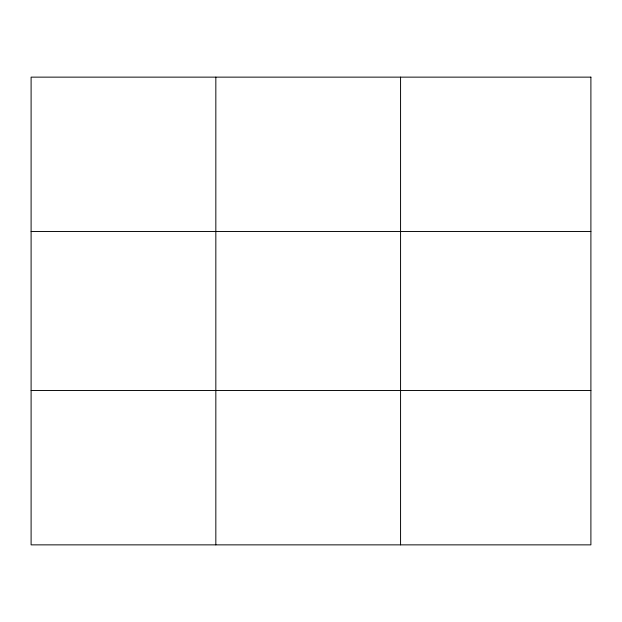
<?xml version="1.0" encoding="UTF-8"?>
<svg xmlns="http://www.w3.org/2000/svg" width="622" height="622" viewBox="0 0 622 622"><rect width="100%" height="100%" fill="white"/><g stroke="black" fill="none" stroke-linecap="round" stroke-linejoin="round"><path stroke-width="0.93" d="M215.834 544.864L215.834 77.136M400.568 544.864L400.568 77.136M31.1 231.485L590.9 231.485M31.1 390.515L590.9 390.515M590.9 77.136L590.9 544.864L31.1 544.864L31.1 77.136L590.9 77.136"/></g></svg>
